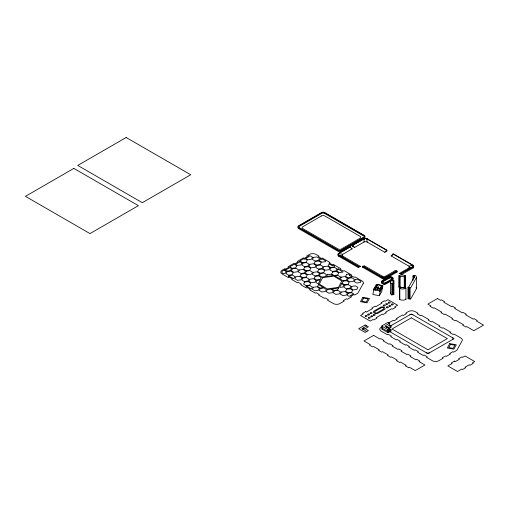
<?xml version="1.0" encoding="UTF-8"?>
<svg xmlns="http://www.w3.org/2000/svg" width="509" height="509" viewBox="0 0 509 509"><rect width="100%" height="100%" fill="white"/><g stroke="black" fill="none" stroke-linecap="round" stroke-linejoin="round"><path stroke-width="0.76" d="M416.387 288.457L416.387 277.284M363.941 242.08L364.259 238.912A1.826 1.056 0 0 1 366.843 238.912L386.605 250.326L386.929 250.135L386.929 251.071L384.829 252.279L367.167 242.08A2.284 1.317 0 0 0 363.941 242.08L354.582 247.482L352.483 246.273L352.483 245.338L363.941 238.727A2.284 1.317 0 0 1 367.167 238.727L386.929 250.135M375.158 290.2L375.248 289.806M375.419 289.029L375.68 287.547L377.411 284.41L382.844 285.721L381.807 291.333L379.377 295.723L372.855 294.52L373.899 288.915L376.329 284.525L377.411 284.41L376.717 287.839M376.259 285.746L376.329 284.525L382.844 285.721L380.42 290.117L379.377 295.723M379.421 291.39L379.593 290.607M379.854 289.436L381.763 285.212L381.674 285.912M362.949 266.099L382.711 277.507A1.826 1.056 0 0 0 385.294 277.507L385.618 276.209L394.978 270.801L397.071 271.081L397.071 272.016L385.618 278.627A2.284 1.317 0 0 1 382.393 278.627L362.631 267.219L362.631 266.283L364.724 266.003L382.393 276.209A2.284 1.317 0 0 0 385.618 276.209M374.936 287.96L373.899 289.844L380.42 291.046L382.844 286.656M377.411 284.722L375.68 287.859L380.026 288.66L381.763 285.524M377.334 289.201L378.721 286.688M384.829 252.279L386.605 250.326M412.691 265.38L408.816 266.124L391.147 255.925L393.247 253.787L413.009 265.195A2.284 1.317 0 0 1 413.009 267.06L413.009 267.988L401.556 274.606L399.457 273.39L408.816 267.988L412.691 266.875A1.826 1.056 0 0 0 412.691 265.38L392.923 253.972M360.448 266.36L358.349 267.569L338.587 256.161L338.587 255.232A2.284 1.317 0 0 1 338.587 253.367L350.039 246.75L352.139 248.895L342.78 254.296L338.905 253.552A1.826 1.056 0 0 0 338.905 255.041L358.673 266.455L360.448 266.36L342.78 256.161L338.905 255.041M338.905 253.552L350.364 246.941M352.483 245.338L364.259 238.912M352.483 246.273L353.201 245.86M338.587 255.232L358.349 266.64L358.673 266.455M362.631 267.219L364.724 266.003M391.147 255.925L392.725 255.022M385.294 277.507L396.746 270.896M362.631 266.283L382.393 277.698A2.284 1.317 0 0 0 385.618 277.698L397.071 271.081M399.457 273.39L401.232 273.486L412.691 266.875M401.232 273.486L413.009 267.06M399.241 276.508L399.724 276.228L399.724 287.407L399.241 287.68L399.241 276.508L400.049 276.972L400.532 276.692A2.284 1.317 0 0 1 403.758 276.692L404.241 276.972L405.049 276.508L404.897 287.77M393.915 280.726L393.432 281A2.284 1.317 0 0 0 393.432 282.864L393.915 283.144L391.815 283.799L391.815 294.972L393.915 294.323L393.915 280.726L391.815 280.071A4.562 2.634 0 0 0 391.815 283.799M404.566 276.228L405.374 275.763L405.374 286.936L404.566 287.407L404.566 276.228L405.049 276.508M412.952 275.961L415.051 275.305A4.562 2.634 0 0 1 416.171 277.978L411.202 286.904A4.562 2.634 0 0 1 410.089 287.96L410.089 299.139L407.989 298.484L407.989 287.305L408.441 287.044A2.373 1.368 0 0 0 409.039 286.503L413.995 277.577A2.284 1.317 0 0 0 413.442 276.241L412.952 275.961L412.952 280.434M399.8 287.477L400.602 287.006L401.092 287.286A2.284 1.317 0 0 0 404.318 287.286L404.801 287.006L405.609 287.477L405.119 287.75L405.928 288.221L405.928 299.394A4.562 2.634 0 0 1 399.476 299.394L399.476 288.221L400.284 287.75L399.8 287.477L399.826 298.668M407.989 287.305L410.089 287.96M399.476 299.394L399.979 299.107M407.989 298.484L408.472 298.204M366.747 325.906L361.905 328.706L366.747 331.499M389.684 323.209L384.849 326.008L390.817 329.45L390.817 331.13L388.558 332.434A0.687 0.394 0 0 1 387.591 332.434L382.106 329.266L382.106 325.728L387.591 322.56A0.687 0.394 0 0 1 388.558 322.56L389.684 323.209L389.684 325.073L386.057 327.172M382.195 326.727L381.076 327.37A4.562 2.634 0 0 0 381.076 331.098L387.406 334.75L388.208 334.286L391.44 336.15L390.632 336.614L396.371 339.929L397.179 339.465L400.405 341.323L399.597 341.793L405.336 345.102L406.144 344.638L409.37 346.502L408.562 346.966L414.301 350.281L415.109 349.817L418.334 351.681L417.526 352.145L423.265 355.46L424.073 354.989L427.299 356.854L426.497 357.318L432.376 360.716A4.562 2.634 0 0 0 438.828 360.716L443.116 358.241L442.308 357.776L445.534 355.912L446.342 356.383L450.446 354.01L449.644 353.545L452.87 351.681L453.678 352.145L456.045 350.777A4.562 2.634 0 0 0 457.165 349.721L462.127 340.795A4.562 2.634 0 0 0 461.014 338.129L453.894 334.019L453.086 334.483L449.861 332.619L450.669 332.154L443.015 327.739L442.206 328.203L438.981 326.339L439.789 325.875L432.141 321.459L431.333 321.923L428.107 320.059L428.909 319.595L421.261 315.179L420.453 315.644L417.227 313.779L418.035 313.315L414.956 311.533A4.562 2.634 0 0 0 408.498 311.533L405.698 313.156L406.506 313.62L403.281 315.485L402.473 315.02L396.403 318.519L397.205 318.99L393.979 320.848L393.171 320.384L388.45 323.113M390.193 326.135L411.348 313.926L454.098 338.606L427.961 353.698L389.283 331.365M390.817 325.728L390.817 327.402L388.558 328.706L388.558 327.586L390.817 326.288A0.687 0.394 0 0 0 390.817 325.728L389.684 325.073M382.106 325.728A0.687 0.394 0 0 0 382.106 326.288L387.591 329.45A0.687 0.394 0 0 0 388.558 329.45L389.684 328.801L389.684 331.779M376.329 285.454L377.773 285.721M394.978 270.801L397.071 272.016M399.724 287.407L398.922 286.936L398.922 275.763L399.724 276.228M351.089 248.29L352.139 248.895M399.241 287.68L399.8 288.005M405.425 299.107L405.928 299.394M393.915 294.323L393.432 294.043A2.284 1.317 0 0 1 393.292 293.954M352.807 245.529L354.582 247.482M382.393 276.209L382.711 277.507M366.843 238.912L367.167 242.08M414.243 275.776L414.243 278.009M413.76 275.496L413.76 277.729M413.009 265.195L413.009 265.952M409.281 287.496L409.281 298.668M408.797 287.776L408.797 298.948M404.241 276.972L404.241 288.151M401.556 273.67L401.556 274.606M400.049 276.972L400.049 288.151M393.107 283.608L393.107 294.787M392.624 283.328L392.624 294.507M390.479 281.935L390.479 293.114M388.558 329.45L388.558 332.434M387.591 329.45L387.591 332.434M385.618 277.698L385.618 278.627M382.393 277.698L382.393 278.627M367.167 238.727L367.167 239.37M363.941 238.727L363.941 239.37M358.349 266.64L358.349 267.569M338.587 253.367L338.587 254.239M413.391 266.417A2.284 1.317 0 0 1 413.009 267.988M408.816 266.124A2.284 1.317 0 0 1 408.816 267.988M338.587 256.161A2.284 1.317 0 0 1 338.205 254.589M342.78 256.161A2.284 1.317 0 0 1 342.78 254.296M429.577 352.762A2.284 1.317 0 0 1 426.351 352.762M452.482 337.677A2.284 1.317 0 0 1 452.482 339.541M409.732 314.855A2.284 1.317 0 0 1 412.958 314.855M398.922 286.936A4.562 2.634 0 0 1 399.438 286.682M404.859 286.682A4.562 2.634 0 0 1 405.374 286.936M400.793 287.744A2.284 1.317 0 0 1 403.758 287.871M398.922 275.763A4.562 2.634 0 0 1 405.374 275.763M391.815 294.972A4.562 2.634 0 0 1 390.734 292.242M405.928 288.221A4.562 2.634 0 0 1 399.476 288.221M410.089 299.139A4.562 2.634 0 0 0 411.202 298.077L416.171 289.157A4.562 2.634 0 0 0 416.069 287.375M390.817 326.842A0.687 0.394 0 0 1 390.817 327.402M390.817 330.57A0.687 0.394 0 0 1 390.817 331.13M382.106 329.266A0.687 0.394 0 0 1 382.106 328.706M388.558 328.146A0.687 0.394 0 0 1 388.558 327.586M390.817 329.45A0.687 0.394 0 0 1 390.817 330.01L388.558 331.314A0.687 0.394 0 0 1 387.591 331.314L382.106 328.146A0.687 0.394 0 0 1 382.106 327.586M386.611 327.332A0.91 0.522 0 0 1 387.304 328.038M286.23 271.475L285.193 273.492L282.915 273.492A3.423 1.979 0 0 1 282.915 270.699L283.958 270.094L286.23 271.475M287.171 271.634L286.141 273.651L288.648 275.178L292.185 274.688L293.222 272.671L290.715 271.144L287.171 271.634M291.479 268.58L290.442 270.597L286.904 271.087L284.633 269.706L285.714 270.012L289.882 267.607L291.479 268.58M288.902 275.604L288.368 276.642L289.246 276.215L293.553 278.703L294.946 276.635L292.44 275.114L288.902 275.604M292.421 268.739L291.39 270.756L293.89 272.283L297.434 271.793L298.471 269.776L295.964 268.249L292.421 268.739M296.741 265.813L295.71 267.823L292.166 268.319L289.748 266.754L294.234 264.286L296.741 265.813M300.463 260.57L300.176 261.13L302.683 262.65L306.221 262.16L307.258 260.144L305.088 258.827L304.312 259.278L303.504 258.807L300.463 260.57M301.99 262.918L300.953 264.928L297.415 265.418L295.589 264.311L299.852 261.849L299.139 261.435L301.99 262.918M295.894 276.801L294.857 278.817L297.364 280.338L300.902 279.848L301.939 277.831L299.432 276.311L295.894 276.801M299.413 269.935L298.382 271.952L300.883 273.479L304.427 272.989L305.464 270.973L302.957 269.446L299.413 269.935M302.938 263.077L301.901 265.094L304.407 266.614L307.945 266.124L308.982 264.114L306.475 262.587L302.938 263.077M301.156 274.033L300.125 276.043L302.632 277.57L306.17 277.081L307.207 275.064L304.7 273.537L301.156 274.033M304.681 267.168L303.644 269.185L306.151 270.712L309.695 270.222L310.725 268.205L308.219 266.678L304.681 267.168M312.507 257.249L311.47 259.266L307.926 259.755L305.763 258.438L309.154 256.485L308.486 255.932L310 255.722L312.507 257.249M302.887 277.997L301.85 280.014L304.357 281.534L307.894 281.044L308.931 279.027L306.424 277.507L302.887 277.997M306.405 271.132L305.368 273.148L307.875 274.675L311.419 274.186L312.45 272.169L309.949 270.642L306.405 271.132M309.93 264.273L308.893 266.29L311.4 267.81L314.937 267.32L315.974 265.31L313.468 263.783L309.93 264.273M313.449 257.414L312.418 259.425L314.918 260.952L318.462 260.462L319.493 258.445L316.992 256.918L313.449 257.414M304.63 282.088L303.593 284.105L306.1 285.625L309.644 285.135L310.675 283.125L308.168 281.598L304.63 282.088M315.192 261.505L314.161 263.522L316.668 265.043L320.206 264.553L321.243 262.536L318.736 261.015L315.192 261.505M306.354 286.052L305.966 286.802L307.175 286.567L311.413 289.017L312.399 287.089L309.898 285.562L306.354 286.052M309.879 279.193L308.842 281.21L311.349 282.73L314.886 282.24L315.924 280.224L313.417 278.703L309.879 279.193M313.398 272.328L312.361 274.345L314.867 275.872L318.411 275.382L319.442 273.365L316.942 271.838L313.398 272.328M316.922 265.469L315.885 267.486L318.392 269.007L321.93 268.517L322.967 266.506L320.46 264.979L316.922 265.469M320.352 258.782L319.404 260.621L321.911 262.148L325.455 261.658L325.792 260.99L322.292 258.973L321.484 259.437L320.352 258.782M315.141 276.425L314.11 278.436L316.617 279.963L320.155 279.473L321.192 277.456L318.685 275.929L315.141 276.425M318.666 269.56L317.629 271.577L320.136 273.104L323.679 272.614L324.71 270.597L322.203 269.07L318.666 269.56M313.347 287.248L312.31 289.265L314.817 290.792L318.36 290.302L319.391 288.285L316.884 286.758L313.347 287.248M316.872 280.389L315.834 282.406L318.233 283.863L320.263 279.918L316.872 280.389M320.39 273.524L319.353 275.541L321.86 277.068L325.404 276.578L326.434 274.561L323.928 273.034L320.39 273.524M323.915 266.665L322.878 268.682L325.385 270.203L328.922 269.713L329.959 267.702L327.452 266.175L323.915 266.665M318.558 284.582L317.578 286.497L320.085 288.018L323.444 287.553L318.558 284.582M329.177 263.897L328.146 265.914L330.646 267.435L334.19 266.945L334.629 266.092L333.172 265.253L332.364 265.717L329.202 263.891M322.591 277.691L319.315 284.079L327.255 288.915L338.485 287.362L341.762 280.974L333.821 276.139L322.591 277.691M320.339 288.444L319.302 290.461L321.809 291.988L325.353 291.498L326.384 289.481L323.877 287.954L320.339 288.444M327.382 274.72L326.485 276.476L333.102 275.56L330.92 274.23L327.382 274.72M330.901 267.861L329.87 269.878L332.377 271.399L335.915 270.909L336.952 268.898L334.445 267.371L330.901 267.861M332.651 271.952L331.614 273.969L334.12 275.496L337.658 275.006L338.695 272.989L336.188 271.462L332.651 271.952M327.332 289.64L326.294 291.657L328.801 293.184L332.345 292.694L333.376 290.677L330.869 289.15L327.332 289.64M337.893 269.057L336.863 271.074L339.369 272.601L342.907 272.105L338.402 269.204L338.892 268.917L337.893 269.057M340.419 276.953L339.541 278.665L334.909 275.846L337.912 275.426L340.419 276.953M334.324 290.836L333.287 292.853L335.794 294.38L339.338 293.89L340.368 291.873L337.861 290.346L334.324 290.836M341.367 277.112L340.33 279.129L342.837 280.656L346.381 280.166L347.412 278.149L344.905 276.622L341.367 277.112M338.58 288.024L337.607 289.92L334.069 290.41L331.709 288.978L338.58 288.024M341.596 283.615L339.618 287.477L342.856 287.025L343.893 285.008L341.596 283.615M343.111 281.21L342.073 283.22L344.58 284.747L348.124 284.257L349.155 282.24L346.654 280.72L343.111 281.21M346.635 274.345L345.598 276.362L348.105 277.889L351.643 277.399L351.859 276.972L349.282 275.484L350.09 275.019L348.48 274.09L346.635 274.345M341.316 292.032L340.279 294.049L342.786 295.576L346.33 295.086L347.361 293.069L344.854 291.542L341.316 292.032M344.835 285.174L343.804 287.191L346.311 288.711L349.848 288.221L350.886 286.204L348.379 284.684L344.835 285.174M348.36 278.308L347.323 280.325L349.829 281.852L353.373 281.362L354.404 279.346L351.897 277.819L348.36 278.308M346.578 289.265L345.547 291.282L348.054 292.809L351.592 292.312L352.629 290.302L350.122 288.775L346.578 289.265M348.309 293.229L347.272 295.245L349.123 296.372L353.583 293.795L351.846 292.739L348.309 293.229M351.827 286.37L350.796 288.387L353.303 289.907L356.841 289.417L357.878 287.4L355.371 285.88L351.827 286.37M355.352 279.505L354.315 281.522L356.822 283.049L360.366 282.559L361.002 281.318L357.375 279.225L355.352 279.505M362.917 297.269L360.487 301.665L367.008 302.868L369.439 298.471L362.917 297.269M363.655 298.102L361.918 301.239L366.27 302.041L368.001 298.898L363.655 298.102M449.765 343.588L447.335 347.978L453.856 349.18L456.28 344.79L449.765 343.588M450.503 344.415L448.766 347.552L453.112 348.353L454.849 345.217L450.503 344.415M363.159 283.659L358.196 292.586A4.562 2.634 0 0 1 357.076 293.642L354.709 295.01L353.901 294.539L350.676 296.403L351.484 296.868L347.373 299.241L346.565 298.777L343.34 300.641L344.148 301.105L339.866 303.58A4.562 2.634 0 0 1 333.408 303.58L327.529 300.183L328.337 299.718L325.111 297.854L324.303 298.319L318.564 295.004L319.366 294.539L316.14 292.675L315.338 293.146L309.593 289.831L310.401 289.366L307.175 287.502L306.367 287.967L300.628 284.652L301.436 284.187L298.21 282.323L297.402 282.788L291.663 279.479L292.471 279.008L289.246 277.151L288.438 277.615L282.107 273.957A4.562 2.634 0 0 1 282.107 270.234L284.906 268.612L285.714 269.083L288.94 267.219L288.139 266.754L294.208 263.248L295.016 263.713L298.242 261.849L297.434 261.384L303.504 257.878L304.312 258.343L307.538 256.485L306.73 256.014L309.536 254.398A4.562 2.634 0 0 1 315.987 254.398L319.067 256.173L318.259 256.644L321.484 258.502L322.292 258.038L329.947 262.459L329.138 262.924L332.364 264.788L333.172 264.317L340.82 268.739L340.018 269.204L343.244 271.068L344.052 270.603L351.7 275.019L350.892 275.484L354.124 277.348L354.926 276.883L362.045 280.987A4.562 2.634 0 0 1 363.159 283.659M375.68 287.547L373.899 288.915L380.42 290.117L380.026 288.349L375.68 287.547M126.168 137.494L77.769 165.438L142.304 202.697L190.703 174.752L126.168 137.494M73.85 168.396L25.45 196.34L89.985 233.599L138.384 205.655L73.85 168.396M321.529 212.565L298.618 225.792A2.284 1.317 0 0 0 298.618 227.657L338.148 250.473A2.284 1.317 0 0 0 341.374 250.473L364.279 237.245A2.284 1.317 0 0 0 364.279 235.387L324.755 212.565A2.284 1.317 0 0 0 321.529 212.565M321.853 212.749L298.942 225.977A1.826 1.056 0 0 0 298.942 227.466L338.466 250.288A1.826 1.056 0 0 0 341.049 250.288L363.96 237.06A1.826 1.056 0 0 0 363.96 235.572L324.43 212.749A1.826 1.056 0 0 0 321.853 212.749M321.529 213.494L298.618 226.721A2.284 1.317 0 0 0 298.618 228.586L338.148 251.408A2.284 1.317 0 0 0 341.374 251.408L364.279 238.18A2.284 1.317 0 0 0 364.279 236.316L324.755 213.494A2.284 1.317 0 0 0 321.529 213.494M321.529 215.918L302.817 226.721A2.284 1.317 0 0 0 302.817 228.586L338.148 248.984A2.284 1.317 0 0 0 341.374 248.984L360.086 238.18A2.284 1.317 0 0 0 360.086 236.316L324.755 215.918A2.284 1.317 0 0 0 321.529 215.918M388.602 276.991L382.074 280.758A2.284 1.317 0 0 0 382.074 282.622L382.723 282.998A2.284 1.317 0 0 0 385.956 282.998L392.477 279.231A2.284 1.317 0 0 0 392.477 277.367L391.828 276.991A2.284 1.317 0 0 0 388.602 276.991M389.086 277.271L382.558 281.038A1.597 0.923 0 0 0 382.558 282.342L383.213 282.718A1.597 0.923 0 0 0 385.472 282.718L391.994 278.951A1.597 0.923 0 0 0 391.994 277.647L391.345 277.271A1.597 0.923 0 0 0 389.086 277.271M388.602 277.927L382.074 281.693A2.284 1.317 0 0 0 382.074 283.558L382.723 283.933A2.284 1.317 0 0 0 385.956 283.933L392.477 280.166A2.284 1.317 0 0 0 392.477 278.302L391.828 277.927A2.284 1.317 0 0 0 388.602 277.927M389.086 278.207L382.558 281.973A1.597 0.923 0 0 0 382.558 283.278L383.213 283.653A1.597 0.923 0 0 0 385.472 283.653L391.994 279.886A1.597 0.923 0 0 0 391.994 278.582L391.345 278.207A1.597 0.923 0 0 0 389.086 278.207M365.742 311.559L362.516 313.423L363.324 313.888L360.525 315.504L370.202 321.096L373.002 319.474L373.81 319.945L377.035 318.08L376.234 317.616L382.304 314.11L383.112 314.575L386.337 312.711L385.529 312.246L391.599 308.74L392.407 309.205L395.633 307.341L394.825 306.876L397.631 305.26L387.947 299.674L385.148 301.29L384.34 300.825L381.114 302.683L381.922 303.154L375.846 306.66L375.044 306.189L371.818 308.053L372.62 308.518L366.55 312.023L365.742 311.559M380.579 307.251L374.051 311.024A2.284 1.317 0 0 0 374.051 312.882L374.707 313.258A2.284 1.317 0 0 0 377.933 313.258L384.46 309.491A2.284 1.317 0 0 0 384.46 307.627L383.805 307.251A2.284 1.317 0 0 0 380.579 307.251M381.387 307.722L374.859 311.489A1.139 0.662 0 0 0 374.859 312.418L375.515 312.793A1.139 0.662 0 0 0 377.124 312.793L383.652 309.027A1.139 0.662 0 0 0 383.652 308.098L382.997 307.722A1.139 0.662 0 0 0 381.387 307.722M365.131 324.977L358.68 328.706L365.131 332.428L368.357 330.564L365.131 328.706L368.357 326.842L365.131 324.977M373.644 335.386L363.967 340.973L370.298 344.631L369.489 345.096L372.715 346.96L373.523 346.489L379.262 349.804L378.454 350.268L381.68 352.133L382.488 351.668L388.227 354.983L387.419 355.447L390.645 357.312L391.453 356.847L397.192 360.156L396.39 360.626L399.616 362.484L400.418 362.02L406.157 365.335L405.355 365.799L408.581 367.663L409.389 367.199L415.268 370.597L424.951 365.004L419.066 361.606L419.874 361.142L416.648 359.278L415.84 359.748L410.101 356.434L410.909 355.969L407.677 354.105L406.876 354.569L401.137 351.255L401.938 350.79L398.712 348.926L397.904 349.39L392.165 346.082L392.973 345.611L389.748 343.753L388.94 344.218L383.201 340.903L384.009 340.438L380.783 338.574L379.975 339.039L373.644 335.386M437.492 298.522L427.814 304.115L430.894 305.89L430.086 306.354L433.312 308.219L434.12 307.754L441.767 312.17L440.966 312.634L444.192 314.498L445 314.034L452.647 318.449L451.839 318.914L455.071 320.778L455.873 320.314L463.527 324.729L462.719 325.2L465.945 327.058L466.753 326.593L473.873 330.704L483.55 325.117L476.437 321.007L477.238 320.543L474.013 318.679L473.205 319.143L465.557 314.727L466.365 314.263L463.133 312.399L462.331 312.863L454.677 308.448L455.485 307.977L452.259 306.119L451.451 306.583L443.797 302.161L444.605 301.697L441.379 299.833L440.571 300.304L437.492 298.522M411.348 317.839L391.987 329.011L427.961 349.785L447.322 338.606L411.348 317.839M454.543 361.116L451.318 362.981L452.126 363.445L447.837 365.92L457.521 371.506L461.803 369.031L462.611 369.496L465.837 367.638L465.029 367.167L469.139 364.8L469.941 365.265L473.173 363.401L472.365 362.936L474.732 361.568L465.054 355.982L462.681 357.35L461.879 356.879L458.647 358.743L459.455 359.208L455.351 361.581L454.543 361.116M370.616 313.538A0.967 0.56 0 0 0 372.066 313.048A0.967 0.56 0 0 0 370.616 312.564A0.967 0.56 0 0 0 370.616 313.538M373.689 315.319A0.967 0.56 0 0 0 375.197 314.899A0.967 0.56 0 0 0 373.803 314.352A0.967 0.56 0 0 0 373.689 315.319M368.077 314.944A0.967 0.56 0 0 0 369.585 314.524A0.967 0.56 0 0 0 368.198 313.977A0.967 0.56 0 0 0 368.077 314.944M371.271 316.77A0.967 0.56 0 0 0 372.722 316.286A0.967 0.56 0 0 0 371.271 315.803A0.967 0.56 0 0 0 371.271 316.77M365.659 316.394A0.967 0.56 0 0 0 367.11 315.911A0.967 0.56 0 0 0 365.659 315.427A0.967 0.56 0 0 0 365.659 316.394M368.79 318.201A0.967 0.56 0 0 0 370.24 317.718A0.967 0.56 0 0 0 368.79 317.234A0.967 0.56 0 0 0 368.79 318.201M386.916 307.741A0.967 0.56 0 0 0 388.367 307.258A0.967 0.56 0 0 0 386.916 306.768A0.967 0.56 0 0 0 386.916 307.741M383.786 305.934A0.967 0.56 0 0 0 385.237 305.451A0.967 0.56 0 0 0 383.786 304.961A0.967 0.56 0 0 0 383.786 305.934M389.334 306.284A0.967 0.56 0 0 0 390.842 305.864A0.967 0.56 0 0 0 389.455 305.324A0.967 0.56 0 0 0 389.334 306.284M386.204 304.477A0.967 0.56 0 0 0 387.712 304.058A0.967 0.56 0 0 0 386.325 303.517A0.967 0.56 0 0 0 386.204 304.477M391.809 304.859A0.967 0.56 0 0 0 393.317 304.433A0.967 0.56 0 0 0 391.93 303.892A0.967 0.56 0 0 0 391.809 304.859M388.736 303.071A0.967 0.56 0 0 0 390.193 302.588A0.967 0.56 0 0 0 388.736 302.104A0.967 0.56 0 0 0 388.736 303.071M363.012 329.119A0.91 0.522 0 0 0 364.419 328.719A0.91 0.522 0 0 0 363.108 328.216A0.91 0.522 0 0 0 363.012 329.119"/></g></svg>
